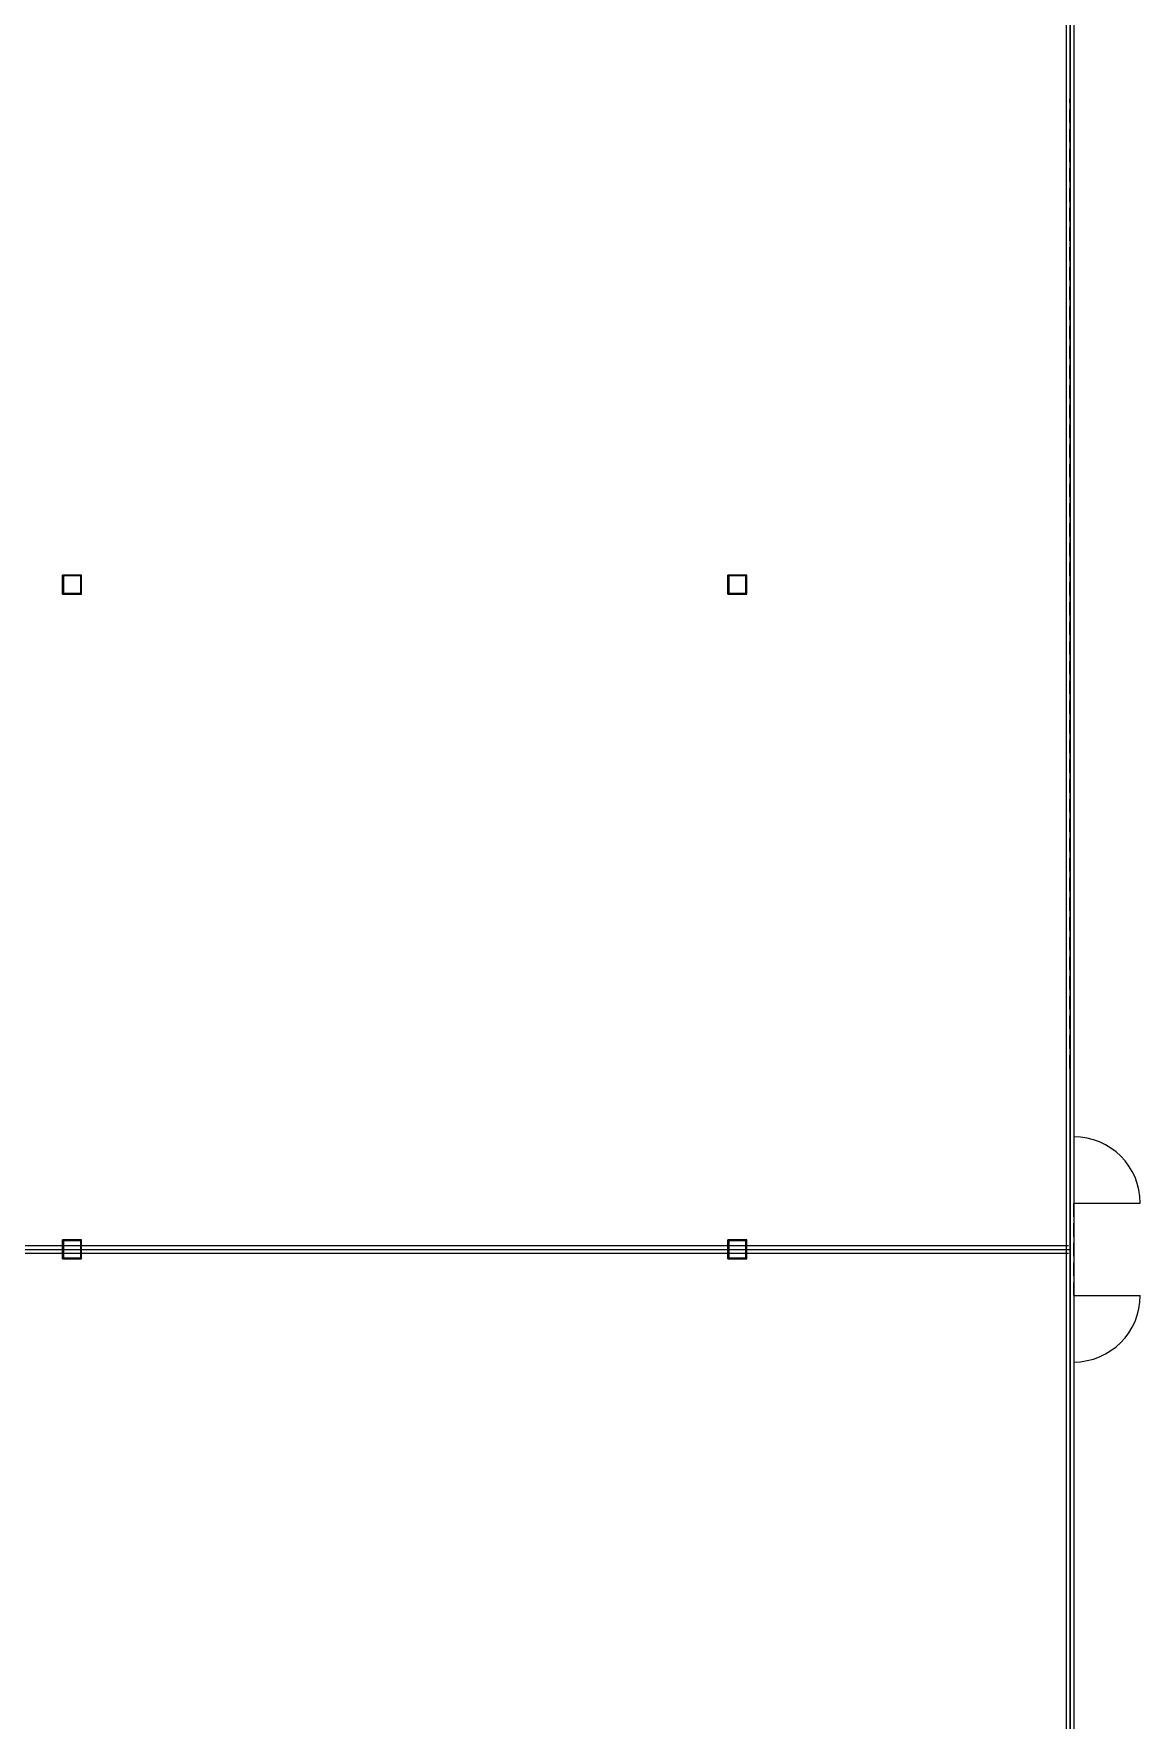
# Model space of a CAD drawing. Header units: inches. Extents: x -413 to 2782, y 7273 to 9795.
# Drawn here: x 185 to 784, y 7824 to 8738 of the extents above; entities that cross this region are included whole.
import ezdxf

# ---------------------------------------------------------------- set-up
doc = ezdxf.new("R2010")
doc.units = ezdxf.units.IN
doc.header["$LTSCALE"] = 16.5
doc.header["$MEASUREMENT"] = 0
doc.linetypes.add('Dash Style-2', pattern=[0.646667, 0.431213, -0.215454])
for name, color, linetype, lineweight in [('A-DOOR', 2, 'Continuous', 15), ('A-EQPM', 5, 'Continuous', 15), ('A-FLOR-HRAL', 5, 'Continuous', 15), ('A-PRTN-CTR', 2, 'Continuous', 15), ('A-WALL-FI1H', 25, 'Continuous', 15), ('A-WALL-MOVE', 2, 'Continuous', 15), ('None', 7, 'Continuous', 5)]:
    doc.layers.add(name, color=color, linetype=linetype, lineweight=lineweight)

# ---------------------------------------------------------------- blocks, each defined once
blk = doc.blocks.new('FLRBOX')
at = {"layer": 'A-EQPM', "color": 5, "linetype": 'Continuous', "lineweight": 15}
blk.add_line((-5.15, -5.15), (-5.15, 5.15), dxfattribs=at)
for points in [[(5.15, 5.15), (-5.15, 5.15), (-5.15, -5.15), (5.15, -5.15)], [(4.65, 4.65), (-4.65, 4.65), (-4.65, -4.65), (4.65, -4.65)]]:
    blk.add_lwpolyline(points, close=True, dxfattribs=at)
blk = doc.blocks.new('Group-75-1')
at = {"layer": 'A-FLOR-HRAL', "color": 7, "linetype": 'Continuous', "lineweight": 5}
for p, q in [((-1366.9058, -435.2179), (-497.7808, -435.2179)), ((-1366.7058, -437.2179), (-497.5808, -437.2179)), ((-1366.8308, -439.2179), (-497.7058, -439.2179))]:
    blk.add_line(p, q, dxfattribs=at)
blk = doc.blocks.new('Group-76-1')
at = {"layer": 'A-FLOR-HRAL', "color": 7, "linetype": 'Continuous', "lineweight": 5}
for p, q in [((-498.8808, 985.1821), (-498.8808, -1138.3199)), ((-496.8808, 985.2821), (-496.8808, -1138.2199)), ((-494.8808, 985.1821), (-494.8808, -1138.3199))]:
    blk.add_line(p, q, dxfattribs=at)
blk = doc.blocks.new('Group-102-1')
at = {"layer": 'A-DOOR', "color": 7, "linetype": 'Continuous', "lineweight": 15}
for p, q in [((-494.8808, -412.2159), (-458.8808, -412.2159)), ((-494.8778, -462.2219), (-458.8778, -462.2179))]:
    blk.add_line(p, q, dxfattribs=at)
for centre, start, end in [((-494.8808, -412.2159), 0, 90), ((-494.8778, -462.2219), 270.0063662, 0.0063662)]:
    blk.add_arc(centre, 36, start, end, dxfattribs=at)
at = {"layer": 'A-PRTN-CTR', "color": 7, "linetype": 'Continuous', "lineweight": 15}
blk.add_line((-1573.8858, -437.2179), (-496.8798, -437.2179), dxfattribs=at)
at = {"layer": 'A-WALL-FI1H', "color": 7, "linetype": 'Continuous', "lineweight": 5}
blk.add_lwpolyline([(-496.8808, -1137.7199), (-496.8808, 986.7821)], dxfattribs=at)
at = {"layer": 'A-WALL-MOVE', "color": 7, "linetype": 'Dash Style-2', "lineweight": 5}
for points in [[(-496.9568, -339.2149), (-496.9568, 185.7781)], [(-494.8808, -462.2219), (-494.8808, -412.2159)]]:
    blk.add_lwpolyline(points, dxfattribs=at)
at = {"layer": 'A-EQPM', "color": 7}
for p in [(-1036.8818, -77.2179), (-676.8818, -77.2179), (-1036.8808, -437.2179), (-676.8808, -437.2179)]:
    blk.add_blockref('FLRBOX', p, dxfattribs=at)
at = {"layer": 'None', "color": 7}
for name in ['Group-76-1', 'Group-75-1']:
    blk.add_blockref(name, (0, 0), dxfattribs=at)

msp = doc.modelspace()

# ---------------------------------------------------------------- block references
at = {"layer": 'None', "color": 7}
msp.add_blockref('Group-102-1', (1243.03, 8516.69), dxfattribs=at)

doc.saveas('drawing.dxf')
